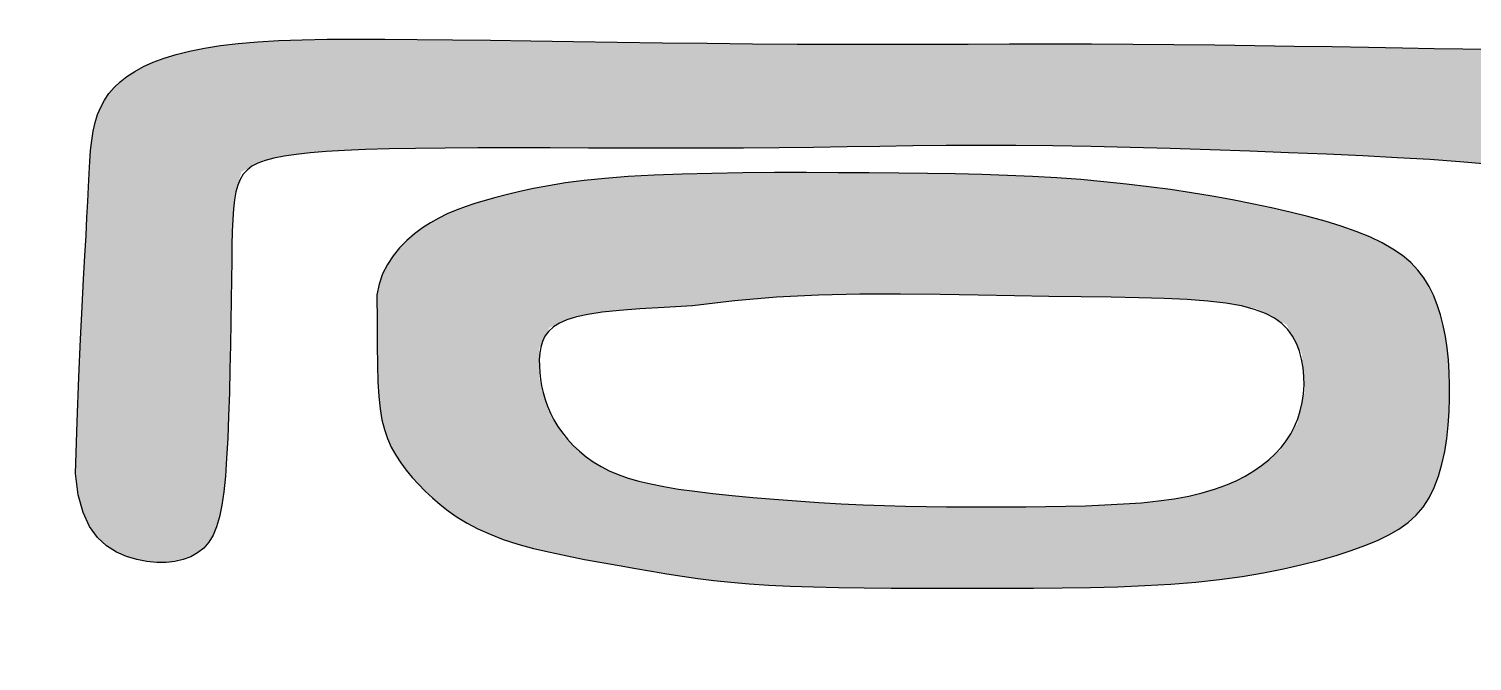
# Model space of a CAD drawing. Header units: millimetres. Extents: x 381 to 2337, y -50 to 586.
# Drawn here: x 1065.345 to 1068.322, y 2.624 to 3.928 of the extents above; entities that cross this region are included whole.
import ezdxf

# ---------------------------------------------------------------- set-up
doc = ezdxf.new("R2010")
doc.units = ezdxf.units.MM
doc.header["$LTSCALE"] = 10

# ---------------------------------------------------------------- blocks, each defined once
blk = doc.blocks.new('3')
blk.add_hatch(color=256).paths.add_polyline_path([(-1.4398, -4.3071), (-1.4387, -4.2578), (-1.4378, -4.2098), (-1.4371, -4.1641), (-1.4366, -4.1221), (-1.4359, -4.0597), (-1.4347, -4.0076), (-1.4311, -3.9547), (-1.4163, -3.9005), (-1.3705, -3.8763), (-1.3175, -3.8661), (-1.2599, -3.8598), (-1.1844, -3.8554), (-1.0875, -3.8525), (-0.9961, -3.8515), (-0.9288, -3.8512), (-0.8562, -3.8512), (-0.7794, -3.8513), (-0.6999, -3.8515), (-0.619, -3.8518), (-0.5379, -3.8519), (-0.4581, -3.8518), (-0.3807, -3.8515), (-0.3068, -3.8509), (-0.2358, -3.85), (-0.1668, -3.849), (-0.0989, -3.848), (-0.031, -3.8471), (0.0376, -3.8465), (0.108, -3.8462), (0.1811, -3.8464), (0.2574, -3.8472), (0.3365, -3.8485), (0.4175, -3.8503), (0.4996, -3.8525), (0.5819, -3.8551), (0.6637, -3.8579), (0.744, -3.861), (0.822, -3.8643), (0.8969, -3.8677), (0.9682, -3.8714), (1.0352, -3.8753), (1.0975, -3.8796), (1.1843, -3.887), (1.2724, -3.8989), (1.3441, -3.9172), (1.383, -3.9509), (1.3928, -4.0144), (1.3983, -4.0836), (1.3987, -4.1524), (1.3959, -4.2149), (1.3898, -4.2854), (1.3833, -4.3457), (1.379, -4.3836), (1.3748, -4.421), (1.3708, -4.4574), (1.3672, -4.4923), (1.3641, -4.5253), (1.3617, -4.5562), (1.3601, -4.585), (1.3592, -4.6118), (1.3591, -4.6365), (1.36, -4.6591), (1.3618, -4.6795), (1.3646, -4.6978), (1.3685, -4.714), (1.3735, -4.7282), (1.3795, -4.7408), (1.3865, -4.7517), (1.3945, -4.7614), (1.4036, -4.77), (1.4136, -4.7776), (1.4246, -4.7846), (1.4366, -4.7911), (1.4494, -4.797), (1.4631, -4.8024), (1.4776, -4.8071), (1.4928, -4.8112), (1.5087, -4.8146), (1.5251, -4.8172), (1.5421, -4.8191), (1.5595, -4.8201), (1.5772, -4.8202), (1.5948, -4.8195), (1.6121, -4.818), (1.629, -4.8155), (1.645, -4.8121), (1.6599, -4.8077), (1.6736, -4.8025), (1.6858, -4.7962), (1.6965, -4.7889), (1.7058, -4.7803), (1.7138, -4.7704), (1.7206, -4.759), (1.7264, -4.7459), (1.7311, -4.7311), (1.7349, -4.7144), (1.7378, -4.6956), (1.74, -4.6741), (1.7416, -4.6492), (1.7425, -4.6204), (1.743, -4.587), (1.7431, -4.5484), (1.7429, -4.5038), (1.7425, -4.4527), (1.742, -4.3949), (1.7412, -4.3318), (1.7402, -4.2653), (1.7387, -4.1974), (1.7368, -4.13), (1.7343, -4.065), (1.7311, -4.0043), (1.7272, -3.9498), (1.7225, -3.903), (1.717, -3.8635), (1.7108, -3.8306), (1.7039, -3.8033), (1.6964, -3.781), (1.6884, -3.7628), (1.6799, -3.7478), (1.671, -3.7354), (1.6617, -3.7247), (1.6519, -3.7155), (1.6415, -3.7076), (1.6303, -3.7008), (1.6183, -3.6948), (1.6051, -3.6896), (1.5909, -3.6849), (1.5753, -3.6805), (1.5583, -3.6763), (1.5398, -3.6722), (1.5196, -3.6683), (1.4979, -3.6647), (1.4744, -3.6614), (1.4491, -3.6584), (1.4219, -3.6558), (1.3927, -3.6537), (1.3614, -3.652), (1.3276, -3.6507), (1.2908, -3.6497), (1.2505, -3.6489), (1.2062, -3.6482), (1.1573, -3.6476), (1.1035, -3.6469), (1.0441, -3.646), (0.979, -3.645), (0.9088, -3.6437), (0.8341, -3.6424), (0.7558, -3.6411), (0.6746, -3.6398), (0.5915, -3.6387), (0.5072, -3.6377), (0.4224, -3.6371), (0.3377, -3.6368), (0.2532, -3.6367), (0.1684, -3.6369), (0.0831, -3.6371), (-0.0031, -3.6373), (-0.0904, -3.6375), (-0.1792, -3.6374), (-0.2696, -3.6371), (-0.3619, -3.6364), (-0.4553, -3.6355), (-0.5486, -3.6344), (-0.641, -3.6331), (-0.7314, -3.6318), (-0.8189, -3.6305), (-0.9023, -3.6292), (-0.9808, -3.6282), (-1.0535, -3.6273), (-1.1206, -3.6268), (-1.1823, -3.6268), (-1.239, -3.6272), (-1.2911, -3.6282), (-1.3388, -3.63), (-1.3825, -3.6325), (-1.4226, -3.6358), (-1.4592, -3.6401), (-1.4927, -3.6453), (-1.5232, -3.6514), (-1.5508, -3.6583), (-1.5758, -3.666), (-1.5982, -3.6744), (-1.6184, -3.6836), (-1.6364, -3.6934), (-1.6524, -3.7038), (-1.6665, -3.7148), (-1.6789, -3.7266), (-1.6896, -3.7392), (-1.6988, -3.7527), (-1.7065, -3.7671), (-1.7128, -3.7825), (-1.718, -3.799), (-1.722, -3.8166), (-1.725, -3.8356), (-1.7274, -3.8563), (-1.7291, -3.8789), (-1.7306, -3.9038), (-1.7319, -3.9312), (-1.7342, -3.9831), (-1.7368, -4.0316), (-1.7392, -4.0735), (-1.742, -4.122), (-1.745, -4.1789), (-1.7482, -4.2457), (-1.7516, -4.3241), (-1.7551, -4.4158), (-1.7587, -4.5224), (-1.7529, -4.5666), (-1.7429, -4.6028), (-1.7293, -4.6319), (-1.7129, -4.6546), (-1.6943, -4.6719), (-1.6741, -4.6846), (-1.6531, -4.6936), (-1.6319, -4.6997), (-1.6112, -4.7038), (-1.591, -4.7058), (-1.5717, -4.7059), (-1.5534, -4.704), (-1.5363, -4.7), (-1.5206, -4.6941), (-1.5065, -4.6861), (-1.4941, -4.6761), (-1.4835, -4.664), (-1.4746, -4.6495), (-1.4673, -4.6322), (-1.4613, -4.6118), (-1.4565, -4.5878), (-1.4526, -4.56), (-1.4494, -4.5278), (-1.4468, -4.491), (-1.4446, -4.4495), (-1.4427, -4.4041), (-1.4411, -4.3562)])
h = blk.add_hatch(color=256)
h.paths.add_polyline_path([(0.0993, -4.7591), (0.1588, -4.7591), (0.2181, -4.7589), (0.277, -4.7584), (0.3351, -4.7575), (0.392, -4.756), (0.4475, -4.7537), (0.5011, -4.7505), (0.5526, -4.7463), (0.6016, -4.741), (0.6481, -4.7345), (0.692, -4.7272), (0.7334, -4.719), (0.7722, -4.7102), (0.8084, -4.7009), (0.8421, -4.6912), (0.8731, -4.6812), (0.9014, -4.6711), (0.9273, -4.6605), (0.9507, -4.6492), (0.9717, -4.637), (0.9904, -4.6235), (1.007, -4.6085), (1.0215, -4.5917), (1.0339, -4.5727), (1.0445, -4.5515), (1.0533, -4.5282), (1.0604, -4.5033), (1.066, -4.4771), (1.0703, -4.4501), (1.0733, -4.4225), (1.0751, -4.3947), (1.0761, -4.3672), (1.0761, -4.3402), (1.0753, -4.3139), (1.0736, -4.2884), (1.071, -4.2637), (1.0674, -4.2398), (1.0628, -4.217), (1.0572, -4.1952), (1.0505, -4.1745), (1.0428, -4.155), (1.0337, -4.1366), (1.023, -4.1193), (1.0105, -4.103), (0.9959, -4.0877), (0.9789, -4.0732), (0.9593, -4.0596), (0.9369, -4.0468), (0.9114, -4.0347), (0.8832, -4.0233), (0.8523, -4.0125), (0.8191, -4.0023), (0.7839, -3.9926), (0.7469, -3.9835), (0.7085, -3.9747), (0.6688, -3.9664), (0.6281, -3.9585), (0.5864, -3.9509), (0.5437, -3.9438), (0.5001, -3.9372), (0.4554, -3.9311), (0.4097, -3.9257), (0.3629, -3.9208), (0.3151, -3.9166), (0.2662, -3.9131), (0.216, -3.9103), (0.1644, -3.908), (0.1112, -3.9063), (0.0561, -3.9049), (-0.0009, -3.9039), (-0.06, -3.9031), (-0.1215, -3.9026), (-0.1853, -3.9022), (-0.2507, -3.902), (-0.3165, -3.9021), (-0.3818, -3.9026), (-0.4457, -3.9036), (-0.507, -3.9051), (-0.5649, -3.9073), (-0.6182, -3.9102), (-0.6663, -3.914), (-0.7094, -3.9185), (-0.748, -3.9235), (-0.7826, -3.9291), (-0.8137, -3.935), (-0.8419, -3.9411), (-0.8676, -3.9474), (-0.8914, -3.9536), (-0.9137, -3.9598), (-0.9347, -3.9661), (-0.9546, -3.9727), (-0.9735, -3.9797), (-0.9917, -3.9873), (-1.0091, -3.9958), (-1.0261, -4.0054), (-1.0427, -4.0162), (-1.0591, -4.0284), (-1.0749, -4.042), (-1.0898, -4.0571), (-1.1033, -4.0736), (-1.1151, -4.0916), (-1.1249, -4.111), (-1.1321, -4.1318), (-1.1366, -4.154), (-1.1365, -4.21), (-1.1363, -4.258), (-1.1358, -4.2989), (-1.1347, -4.3338), (-1.1328, -4.3635), (-1.1301, -4.3891), (-1.1263, -4.4115), (-1.1212, -4.4317), (-1.1148, -4.4505), (-1.107, -4.4681), (-1.0979, -4.4848), (-1.0877, -4.5007), (-1.0764, -4.5159), (-1.0641, -4.5305), (-1.051, -4.5447), (-1.037, -4.5587), (-1.0222, -4.5725), (-1.0065, -4.5861), (-0.9894, -4.5994), (-0.9709, -4.6123), (-0.9506, -4.6247), (-0.9282, -4.6366), (-0.9034, -4.6478), (-0.8761, -4.6582), (-0.846, -4.6679), (-0.8137, -4.6768), (-0.7796, -4.685), (-0.7443, -4.6925), (-0.7084, -4.6996), (-0.6725, -4.7062), (-0.6371, -4.7124), (-0.6029, -4.7182), (-0.5701, -4.7238), (-0.5383, -4.7292), (-0.5067, -4.7342), (-0.4747, -4.7388), (-0.4416, -4.743), (-0.4066, -4.7468), (-0.3691, -4.75), (-0.3284, -4.7527), (-0.2839, -4.7548), (-0.2359, -4.7564), (-0.1848, -4.7575), (-0.1313, -4.7583), (-0.0756, -4.7587), (-0.0183, -4.759), (0.0402, -4.7591)])
h.paths.add_polyline_path([(-0.4854, -4.177), (-0.3989, -4.1664), (-0.3121, -4.1592), (-0.2256, -4.1549), (-0.1402, -4.1529), (-0.0565, -4.1526), (0.025, -4.1535), (0.1035, -4.1549), (0.1785, -4.1564), (0.2493, -4.1576), (0.3158, -4.1584), (0.3777, -4.1592), (0.435, -4.1602), (0.5165, -4.1625), (0.5996, -4.1686), (0.6769, -4.1824), (0.7396, -4.2153), (0.7713, -4.2756), (0.7782, -4.3496), (0.7624, -4.4191), (0.7252, -4.4763), (0.6728, -4.5185), (0.6152, -4.5481), (0.5529, -4.5664), (0.4938, -4.5772), (0.4242, -4.5842), (0.3477, -4.5883), (0.2685, -4.5902), (0.1799, -4.5912), (0.0975, -4.5916), (0.0158, -4.5911), (-0.0685, -4.5893), (-0.1561, -4.586), (-0.2486, -4.5808), (-0.3402, -4.574), (-0.4257, -4.5659), (-0.4999, -4.5569), (-0.5749, -4.5445), (-0.6402, -4.5255), (-0.6989, -4.4955), (-0.7504, -4.4471), (-0.7833, -4.3925), (-0.8013, -4.3293), (-0.802, -4.264), (-0.7812, -4.2218), (-0.7291, -4.1985), (-0.658, -4.188), (-0.5748, -4.1814)], flags=16)
at = {"const_width": 0.2868}
blk.add_lwpolyline([(0, 0, 0.412155), (-3.3219, -3.6206, 0.411586), (0.0146, -7.3, 0.414378), (3.3226, -3.6206, 0.416569), (0, 0, -0.93726)], format="xyb", dxfattribs=at)
for points in [[(-1.7587, -4.5224), (-1.7551, -4.4158), (-1.7516, -4.3241), (-1.7482, -4.2457), (-1.745, -4.1789), (-1.742, -4.122), (-1.7392, -4.0735), (-1.7368, -4.0316), (-1.7348, -3.9947), (-1.7332, -3.9615), (-1.7319, -3.9312), (-1.7306, -3.9038), (-1.7291, -3.8789), (-1.7274, -3.8563), (-1.725, -3.8356), (-1.722, -3.8166), (-1.718, -3.799), (-1.7128, -3.7825), (-1.7065, -3.7671), (-1.6988, -3.7527), (-1.6896, -3.7392), (-1.6789, -3.7266), (-1.6665, -3.7148), (-1.6524, -3.7038), (-1.6364, -3.6934), (-1.6184, -3.6836), (-1.5982, -3.6744), (-1.5758, -3.666), (-1.5508, -3.6583), (-1.5232, -3.6514), (-1.4927, -3.6453), (-1.4592, -3.6401), (-1.4226, -3.6358), (-1.3825, -3.6325), (-1.3388, -3.63), (-1.2911, -3.6282), (-1.239, -3.6272), (-1.1823, -3.6268), (-1.1206, -3.6268), (-1.0535, -3.6273), (-0.9808, -3.6282), (-0.9023, -3.6292), (-0.8189, -3.6305), (-0.7314, -3.6318), (-0.641, -3.6331), (-0.5486, -3.6344), (-0.4553, -3.6355), (-0.3619, -3.6364), (-0.2696, -3.6371), (-0.1792, -3.6374), (-0.0904, -3.6375), (-0.0031, -3.6373), (0.0831, -3.6371), (0.1684, -3.6369), (0.2532, -3.6367), (0.3377, -3.6368), (0.4224, -3.6371), (0.5072, -3.6377), (0.5915, -3.6387), (0.6746, -3.6398), (0.7558, -3.6411), (0.8341, -3.6424), (0.9088, -3.6437), (0.979, -3.645), (1.0441, -3.646), (1.1035, -3.6469), (1.1573, -3.6476)], [(1.1543, -3.8844), (1.0975, -3.8796), (1.0352, -3.8753), (0.9682, -3.8714), (0.8969, -3.8677), (0.822, -3.8643), (0.744, -3.861), (0.6637, -3.8579), (0.5819, -3.8551), (0.4996, -3.8525), (0.4175, -3.8503), (0.3365, -3.8485), (0.2574, -3.8472), (0.1811, -3.8464), (0.108, -3.8462), (0.0376, -3.8465), (-0.031, -3.8471), (-0.0989, -3.848), (-0.1668, -3.849), (-0.2358, -3.85), (-0.3068, -3.8509), (-0.3807, -3.8515), (-0.4581, -3.8518), (-0.5379, -3.8519), (-0.619, -3.8518), (-0.6999, -3.8515), (-0.7794, -3.8513), (-0.8562, -3.8512), (-0.9288, -3.8512), (-0.9961, -3.8515), (-1.057, -3.8522), (-1.1115, -3.8532), (-1.1602, -3.8547), (-1.2033, -3.8565), (-1.2412, -3.8587), (-1.2744, -3.8614), (-1.3032, -3.8645), (-1.3281, -3.8681), (-1.3493, -3.8722), (-1.3673, -3.877), (-1.3823, -3.8825), (-1.3946, -3.889), (-1.4046, -3.8967), (-1.4126, -3.9056), (-1.4189, -3.9161), (-1.4238, -3.9281), (-1.4276, -3.942), (-1.4305, -3.9581), (-1.4326, -3.9767), (-1.4341, -3.9983), (-1.435, -4.0233), (-1.4357, -4.052), (-1.4362, -4.0848), (-1.4366, -4.1221), (-1.4371, -4.1641), (-1.4378, -4.2098), (-1.4387, -4.2578), (-1.4398, -4.3071), (-1.4411, -4.3562), (-1.4427, -4.4041), (-1.4446, -4.4495), (-1.4468, -4.491), (-1.4494, -4.5278), (-1.4526, -4.56), (-1.4565, -4.5878), (-1.4613, -4.6118), (-1.4673, -4.6322), (-1.4746, -4.6495), (-1.4835, -4.664), (-1.4941, -4.6761), (-1.5065, -4.6861), (-1.5206, -4.6941), (-1.5363, -4.7), (-1.5534, -4.704), (-1.5717, -4.7059), (-1.591, -4.7058), (-1.6112, -4.7038), (-1.6319, -4.6997), (-1.6531, -4.6936), (-1.6741, -4.6846), (-1.6943, -4.6719), (-1.7129, -4.6546), (-1.7293, -4.6319), (-1.7429, -4.6028), (-1.7529, -4.5666), (-1.7587, -4.5224)], [(-1.1366, -4.154), (-1.1365, -4.21), (-1.1363, -4.258), (-1.1358, -4.2989), (-1.1347, -4.3338), (-1.1328, -4.3635), (-1.1301, -4.3891), (-1.1263, -4.4115), (-1.1212, -4.4317), (-1.1148, -4.4505), (-1.107, -4.4681), (-1.0979, -4.4848), (-1.0877, -4.5007), (-1.0764, -4.5159), (-1.0641, -4.5305), (-1.051, -4.5447), (-1.037, -4.5587), (-1.0222, -4.5725), (-1.0065, -4.5861), (-0.9894, -4.5994), (-0.9709, -4.6123), (-0.9506, -4.6247), (-0.9282, -4.6366), (-0.9034, -4.6478), (-0.8761, -4.6582), (-0.846, -4.6679), (-0.8137, -4.6768), (-0.7796, -4.685), (-0.7443, -4.6925), (-0.7084, -4.6996), (-0.6725, -4.7062), (-0.6371, -4.7124), (-0.6029, -4.7182), (-0.5701, -4.7238), (-0.5383, -4.7292), (-0.5067, -4.7342), (-0.4747, -4.7388), (-0.4416, -4.743), (-0.4066, -4.7468), (-0.3691, -4.75), (-0.3284, -4.7527), (-0.2839, -4.7548), (-0.2359, -4.7564), (-0.1848, -4.7575), (-0.1313, -4.7583), (-0.0756, -4.7587), (-0.0183, -4.759), (0.0402, -4.7591), (0.0993, -4.7591), (0.1588, -4.7591), (0.2181, -4.7589), (0.277, -4.7584), (0.3351, -4.7575), (0.392, -4.756), (0.4475, -4.7537), (0.5011, -4.7505), (0.5526, -4.7463), (0.6016, -4.741), (0.6481, -4.7345), (0.692, -4.7272), (0.7334, -4.719), (0.7722, -4.7102), (0.8084, -4.7009), (0.8421, -4.6912), (0.8731, -4.6812), (0.9014, -4.6711), (0.9273, -4.6605), (0.9507, -4.6492), (0.9717, -4.637), (0.9904, -4.6235), (1.007, -4.6085), (1.0215, -4.5917), (1.0339, -4.5727), (1.0445, -4.5515), (1.0533, -4.5282), (1.0604, -4.5033), (1.066, -4.4771), (1.0703, -4.4501), (1.0733, -4.4225), (1.0751, -4.3947), (1.0761, -4.3672), (1.0761, -4.3402), (1.0753, -4.3139), (1.0736, -4.2884), (1.071, -4.2637), (1.0674, -4.2398), (1.0628, -4.217), (1.0572, -4.1952), (1.0505, -4.1745), (1.0428, -4.155), (1.0337, -4.1366), (1.023, -4.1193), (1.0105, -4.103), (0.9959, -4.0877), (0.9789, -4.0732), (0.9593, -4.0596), (0.9369, -4.0468), (0.9114, -4.0347), (0.8832, -4.0233), (0.8523, -4.0125), (0.8191, -4.0023), (0.7839, -3.9926), (0.7469, -3.9835), (0.7085, -3.9747), (0.6688, -3.9664), (0.6281, -3.9585), (0.5864, -3.9509), (0.5437, -3.9438), (0.5001, -3.9372), (0.4554, -3.9311), (0.4097, -3.9257), (0.3629, -3.9208), (0.3151, -3.9166), (0.2662, -3.9131), (0.216, -3.9103), (0.1644, -3.908), (0.1112, -3.9063), (0.0561, -3.9049), (-0.0009, -3.9039), (-0.06, -3.9031), (-0.1215, -3.9026), (-0.1853, -3.9022), (-0.2507, -3.902), (-0.3165, -3.9021), (-0.3818, -3.9026), (-0.4457, -3.9036), (-0.507, -3.9051), (-0.5649, -3.9073), (-0.6182, -3.9102), (-0.6663, -3.914), (-0.7094, -3.9185), (-0.748, -3.9235), (-0.7826, -3.9291), (-0.8137, -3.935), (-0.8419, -3.9411), (-0.8676, -3.9474), (-0.8914, -3.9536), (-0.9137, -3.9598), (-0.9347, -3.9661), (-0.9546, -3.9727), (-0.9735, -3.9797), (-0.9917, -3.9873), (-1.0091, -3.9958), (-1.0261, -4.0054), (-1.0427, -4.0162), (-1.0591, -4.0284), (-1.0749, -4.042), (-1.0898, -4.0571), (-1.1033, -4.0736), (-1.1151, -4.0916), (-1.1249, -4.111), (-1.1321, -4.1318), (-1.1366, -4.154)], [(-0.4854, -4.177), (-0.5441, -4.1799), (-0.5942, -4.183), (-0.6366, -4.1863), (-0.672, -4.1901), (-0.7013, -4.1944), (-0.7252, -4.1995), (-0.7446, -4.2054), (-0.7601, -4.2124), (-0.7727, -4.2204), (-0.7825, -4.2296), (-0.79, -4.2396), (-0.7953, -4.2505), (-0.7989, -4.2622), (-0.8009, -4.2744), (-0.8017, -4.2872), (-0.8016, -4.3004), (-0.8008, -4.3139), (-0.7992, -4.3277), (-0.7969, -4.3416), (-0.7938, -4.3557), (-0.7898, -4.3698), (-0.7848, -4.3839), (-0.7787, -4.3979), (-0.7716, -4.4118), (-0.7634, -4.4255), (-0.754, -4.4389), (-0.7435, -4.452), (-0.7318, -4.4645), (-0.7191, -4.4765), (-0.7052, -4.4878), (-0.6903, -4.4984), (-0.6744, -4.508), (-0.6573, -4.5168), (-0.6388, -4.5247), (-0.6186, -4.5318), (-0.5964, -4.5382), (-0.5719, -4.5441), (-0.5446, -4.5495), (-0.5144, -4.5545), (-0.4808, -4.5592), (-0.4438, -4.5637), (-0.4037, -4.568), (-0.3612, -4.572), (-0.3169, -4.5757), (-0.2714, -4.5791), (-0.2253, -4.5821), (-0.1792, -4.5847), (-0.1338, -4.5868), (-0.0894, -4.5885), (-0.0462, -4.5898), (-0.0038, -4.5907), (0.038, -4.5912), (0.0792, -4.5914), (0.1202, -4.5915), (0.1611, -4.5913), (0.202, -4.5909), (0.2432, -4.5905), (0.2843, -4.5898), (0.3249, -4.5888), (0.3647, -4.5874), (0.4033, -4.5853), (0.4403, -4.5826), (0.4754, -4.579), (0.5082, -4.5746), (0.5383, -4.5691), (0.566, -4.5626), (0.5913, -4.5551), (0.6144, -4.5468), (0.6355, -4.5377), (0.6547, -4.5278), (0.6723, -4.5172), (0.6884, -4.506), (0.7031, -4.4942), (0.7164, -4.4818), (0.7284, -4.4687), (0.739, -4.4551), (0.7484, -4.4407), (0.7563, -4.4257), (0.7629, -4.4099), (0.7682, -4.3934), (0.7722, -4.3762), (0.7747, -4.3584), (0.7759, -4.3404), (0.7757, -4.3223), (0.774, -4.3044), (0.7708, -4.2869), (0.7662, -4.2701), (0.76, -4.2542), (0.7523, -4.2394), (0.7425, -4.2258), (0.7302, -4.2135), (0.715, -4.2024), (0.6963, -4.1926), (0.6737, -4.1841), (0.6466, -4.177), (0.6147, -4.1713), (0.5774, -4.167), (0.535, -4.1639), (0.4875, -4.1617), (0.435, -4.1602), (0.3777, -4.1592), (0.3158, -4.1584), (0.2493, -4.1576), (0.1785, -4.1564), (0.1035, -4.1549), (0.025, -4.1535), (-0.0565, -4.1526), (-0.1402, -4.1529), (-0.2256, -4.1549), (-0.3121, -4.1592), (-0.3989, -4.1664), (-0.4854, -4.177)]]:
    blk.add_lwpolyline(points)

msp = doc.modelspace()

# ---------------------------------------------------------------- block references
at = {"linetype": 'Continuous'}
msp.add_blockref('3', (1067.1994, 7.5333), dxfattribs=at)

doc.saveas('drawing.dxf')
